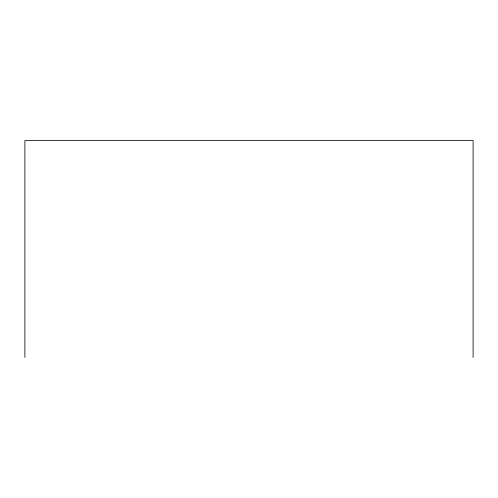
<?xml version="1.0" encoding="UTF-8"?>
<svg xmlns="http://www.w3.org/2000/svg" width="498" height="498" viewBox="0 0 498 498"><rect width="100%" height="100%" fill="white"/><g stroke="black" fill="none" stroke-linecap="round" stroke-linejoin="round"><path stroke-width="0.75" d="M473.1 357.458L473.1 140.542L24.9 140.542L24.9 357.458"/></g></svg>
